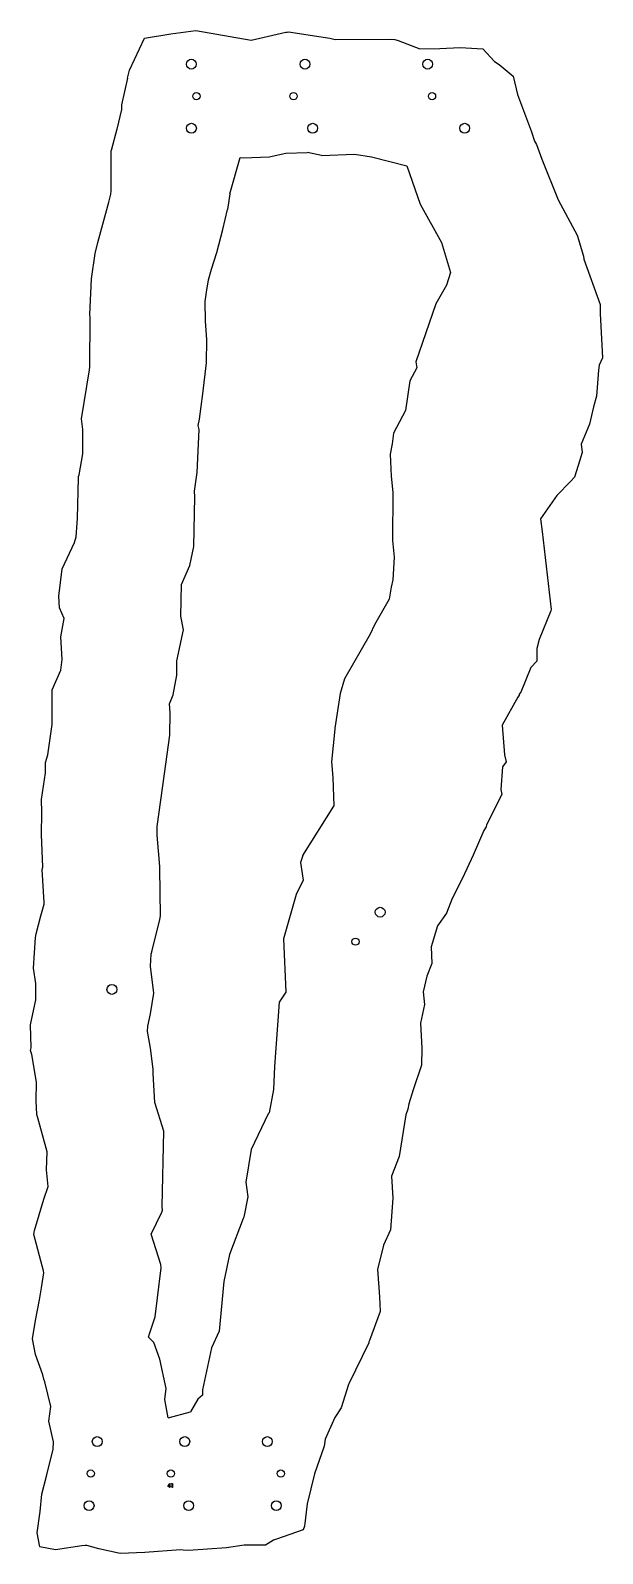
# Model space of a CAD drawing. Header units: millimetres. Extents: x 114 to 828, y 90 to 1992.
import ezdxf

# ---------------------------------------------------------------- set-up
doc = ezdxf.new("R2010")
doc.units = ezdxf.units.MM
doc.linetypes.add('SLD-Durchgehend', pattern=[0])

msp = doc.modelspace()

# ---------------------------------------------------------------- linework, layer by layer
at = {"color": 7, "linetype": 'SLD-Durchgehend', "lineweight": 25}
for p, q in [((237, 1942.6), (255.9, 1982.6)), ((255.9, 1982.6), (288.6, 1988)), ((288.6, 1988), (319.8, 1992.4)), ((319.8, 1992.4), (389, 1980.4)), ((389, 1980.4), (432.5, 1990.1)), ((432.5, 1990.1), (434.1, 1990.1)), ((434.1, 1990.1), (435.6, 1990.5)), ((435.6, 1990.5), (487.4, 1982.9)), ((487.4, 1982.9), (494.1, 1981)), ((494.1, 1981), (563.5, 1981.6)), ((563.5, 1981.6), (568.4, 1981)), ((568.4, 1981), (572.6, 1979.7)), ((572.6, 1979.7), (599.4, 1969.3)), ((599.4, 1969.3), (624.6, 1969.9)), ((624.6, 1969.9), (650, 1971.2)), ((650, 1971.2), (678.4, 1969.4)), ((678.4, 1969.4), (692.9, 1953.8)), ((234.8, 1932.6), (237, 1942.6)), ((692.9, 1953.8), (698.6, 1949.8)), ((698.6, 1949.8), (716, 1935.5)), ((234.8, 1932.6), (227.3, 1899.6)), ((716, 1935.5), (721.5, 1912.6)), ((721.5, 1912.6), (739.1, 1865.9)), ((227.3, 1893.7), (221.3, 1869)), ((227.3, 1899.6), (227.3, 1893.7)), ((221.3, 1869), (214.3, 1842.5)), ((739.1, 1865.9), (742.9, 1854.3)), ((742.9, 1854.3), (745.4, 1849.9)), ((745.4, 1849.9), (752, 1831.5)), ((214.3, 1792.1), (214.3, 1842.5)), ((362.5, 1788.3), (375.4, 1833.9)), ((375.4, 1833.9), (378.9, 1833.5)), ((378.9, 1833.5), (411.7, 1834.6)), ((411.7, 1834.6), (432.3, 1839.3)), ((432.3, 1839.3), (459.2, 1839.9)), ((477, 1836.1), (459.2, 1839.9)), ((477, 1836.1), (518, 1837.9)), ((518, 1837.9), (539.3, 1834.7)), ((539.3, 1834.7), (583.3, 1823.5)), ((752, 1831.5), (772.2, 1780.9)), ((583.3, 1823.5), (599.9, 1775.3)), ((211.4, 1778.1), (213.9, 1788.1)), ((213.9, 1788.1), (214.3, 1792.1)), ((362.5, 1788.3), (359.6, 1768.9)), ((197.6, 1727.4), (211.4, 1778.1)), ((599.9, 1775.3), (626.7, 1727.6)), ((772.2, 1780.9), (796.1, 1736.6)), ((353.6, 1744), (359.6, 1768.9)), ((346.2, 1715.1), (353.6, 1744)), ((796.1, 1736.6), (803.8, 1710.4)), ((189.9, 1682.4), (194.5, 1713.8)), ((194.5, 1713.8), (197.6, 1727.4)), ((339.5, 1694.2), (346.2, 1715.1)), ((626.7, 1727.6), (638, 1690.3)), ((336, 1681.1), (339.5, 1694.2)), ((803.8, 1710.4), (804.2, 1706.6)), ((804.2, 1706.6), (824.8, 1650.3)), ((187.8, 1637.6), (189.9, 1682.4)), ((333.5, 1665.6), (336, 1681.1)), ((632.9, 1674.4), (619.5, 1651.1)), ((638, 1690.3), (632.9, 1674.4)), ((331.7, 1654), (333.5, 1665.6)), ((187.9, 1634.3), (187.8, 1637.6)), ((332.1, 1629.4), (331.7, 1654)), ((619.5, 1651.1), (594.5, 1578.7)), ((824.8, 1650.3), (824.7, 1638.8)), ((824.7, 1638.8), (827.6, 1583.4)), ((187.5, 1572.4), (187.9, 1634.3)), ((333.8, 1606.6), (332.1, 1629.4)), ((333.2, 1577.4), (333.8, 1606.6)), ((827.6, 1583.4), (823.3, 1574.5)), ((177.2, 1507.2), (187.3, 1568.6)), ((187.3, 1568.6), (187.5, 1572.4)), ((328.8, 1538.4), (333.2, 1577.4)), ((595.7, 1571.2), (587, 1555)), ((594.5, 1578.7), (595.7, 1571.2)), ((822.5, 1568.1), (820.1, 1535.6)), ((823.3, 1574.5), (822.5, 1568.1)), ((587, 1555), (581.5, 1517.9)), ((324.4, 1506.9), (328.8, 1538.4)), ((816.5, 1522.2), (811.5, 1500.5)), ((820.1, 1535.6), (816.5, 1522.2)), ((179.1, 1494.1), (177.2, 1507.2)), ((322.9, 1498.9), (324.4, 1506.9)), ((581.5, 1517.9), (566.7, 1489.4)), ((179, 1463.7), (179.1, 1494.1)), ((321.6, 1440.3), (324, 1494)), ((324, 1494), (322.9, 1498.9)), ((566.7, 1489.4), (565.1, 1476.1)), ((811.5, 1500.5), (800.8, 1475.6)), ((565.1, 1476.1), (562.4, 1463.3)), ((802.2, 1465.3), (797.4, 1449)), ((800.8, 1475.6), (802.2, 1465.3)), ((174.3, 1437.5), (179, 1463.7)), ((562.4, 1463.3), (563.8, 1435.7)), ((797.4, 1449), (792.7, 1434.7)), ((172.1, 1382.8), (173.5, 1433.7)), ((173.4, 1435.2), (174.3, 1437.5)), ((173.5, 1433.7), (173.4, 1435.2)), ((318.5, 1417), (321.6, 1440.3)), ((563.8, 1435.7), (566, 1415.2)), ((787.8, 1428.9), (770.5, 1411.5)), ((792.7, 1434.7), (787.8, 1428.9)), ((317.6, 1348.1), (318.6, 1409.8)), ((318.6, 1409.8), (318.5, 1417)), ((566, 1415.2), (565.5, 1355.2)), ((770.5, 1411.5), (750.3, 1382.3)), ((170.7, 1359.9), (172.1, 1382.8)), ((750.3, 1382.3), (752.5, 1366.8)), ((153.3, 1320.2), (168.6, 1353)), ((168.6, 1353), (170.7, 1359.9)), ((565.5, 1355.2), (567.7, 1334.4)), ((752.5, 1366.8), (763.5, 1269.2)), ((312.7, 1324.2), (317.6, 1348.1)), ((567.7, 1334.4), (565.9, 1306.2)), ((149.1, 1285.8), (153.3, 1320.2)), ((302.3, 1300.4), (312.7, 1324.2)), ((301.2, 1260.9), (302.3, 1300.4)), ((564, 1297.2), (561.4, 1282.1)), ((565.9, 1306.2), (564, 1297.2)), ((149.7, 1271.2), (149.1, 1285.8)), ((561.4, 1282.1), (543, 1250.1)), ((155.5, 1258.1), (149.7, 1271.2)), ((151.4, 1234.9), (155.5, 1258.1)), ((304.6, 1244), (301.2, 1260.9)), ((763, 1267.7), (748.7, 1231.9)), ((763.5, 1269.2), (763, 1267.7)), ((296.1, 1205.3), (304.6, 1244)), ((537.6, 1238.4), (505.6, 1182.7)), ((543, 1250.1), (537.6, 1238.4)), ((153.1, 1206.8), (151.4, 1234.9)), ((748.7, 1231.9), (745.7, 1220.5)), ((745.7, 1220.5), (745.7, 1204.7)), ((151.6, 1193.6), (153.1, 1206.8)), ((296.4, 1187.1), (296.1, 1205.3)), ((745.7, 1204.7), (738, 1196.6)), ((140.7, 1169), (151.6, 1193.6)), ((291.8, 1162.6), (296.4, 1187.1)), ((505.6, 1182.7), (500.1, 1164.5)), ((738, 1196.6), (725.5, 1166)), ((140.7, 1132.5), (140.7, 1169)), ((287.2, 1151.4), (291.8, 1162.6)), ((500.1, 1164.5), (493.4, 1121.1)), ((723.4, 1162.2), (722.1, 1159.7)), ((723.5, 1163.6), (723.4, 1162.2)), ((725.5, 1166), (723.5, 1163.6)), ((287.8, 1140), (287.2, 1151.4)), ((722.1, 1159.7), (702.2, 1124.9)), ((135.3, 1087.7), (140.6, 1125.6)), ((140.6, 1125.6), (140.7, 1132.5)), ((287.4, 1112.4), (287.8, 1140)), ((702.2, 1124.9), (705.3, 1087.8)), ((280.7, 1064.2), (287.4, 1112.4)), ((493.6, 1119.9), (489.3, 1079.1)), ((493.4, 1121.1), (493.6, 1119.9)), ((132.2, 1078.3), (135.3, 1087.7)), ((705.3, 1087.8), (707.4, 1078.8)), ((132.2, 1065.1), (132.2, 1078.3)), ((489.3, 1079.1), (491.1, 1059.3)), ((702.9, 1072.6), (700.9, 1044.4)), ((707.4, 1078.8), (702.9, 1072.6)), ((127.2, 1031.9), (132.2, 1065.1)), ((271.9, 998.4), (280.7, 1064.2)), ((491.1, 1059.3), (492.2, 1023.8)), ((127.9, 1015.5), (127.2, 1031.9)), ((702.1, 1038.2), (683, 1000.3)), ((700.9, 1044.4), (702.1, 1038.2)), ((127.4, 988.3), (127.9, 1015.5)), ((453.5, 961.9), (492.2, 1023.8)), ((271.8, 987.3), (271.9, 998.4)), ((679.6, 993.4), (666.1, 962.5)), ((682.6, 997.7), (679.6, 993.4)), ((683, 1000.3), (682.6, 997.7)), ((129.1, 947.3), (127.4, 988.3)), ((275.1, 948.4), (271.8, 987.3)), ((453.5, 961.9), (450.8, 953.2)), ((450.8, 953.2), (454.1, 931.3)), ((666.1, 962.5), (652.9, 933.8)), ((128.2, 944.6), (129.1, 947.3)), ((130.7, 903.4), (128.2, 944.6)), ((275.2, 945.7), (275.1, 948.4)), ((276, 886.6), (275.2, 945.7)), ((652.9, 933.8), (640, 908.1)), ((445.2, 913.1), (429.6, 858.1)), ((454.1, 931.3), (445.2, 913.1)), ((126.7, 886.5), (130.5, 901.3)), ((130.5, 901.3), (130.7, 903.4)), ((640, 908.1), (632.7, 890)), ((120.5, 864.2), (126.7, 886.5)), ((265.5, 843.4), (275.2, 882.1)), ((275.2, 882.1), (276, 886.6)), ((632.7, 890), (621.5, 874.1)), ((117.3, 821.2), (119.8, 859.6)), ((119.8, 859.6), (120.5, 864.2)), ((429.6, 858.1), (432.5, 791.3)), ((621.5, 874.1), (613.6, 847.8)), ((263.2, 824), (264.1, 838.9)), ((264.1, 838.9), (265.5, 843.4)), ((613.6, 847.8), (614.4, 827.1)), ((120.2, 802.3), (117.3, 821.2)), ((267.6, 790), (263.2, 824)), ((614.4, 827.1), (608.2, 811.2)), ((120.3, 781.9), (120.2, 802.3)), ((608.2, 811.2), (603.8, 791.7)), ((113.8, 750.6), (120.3, 781.9)), ((263.6, 764.4), (267.6, 790)), ((432.5, 791.3), (424.1, 778.9)), ((603.8, 791.7), (605.6, 775.9)), ((260, 748.8), (263.6, 764.4)), ((424.1, 778.9), (418.1, 698.6)), ((605.6, 775.9), (600.6, 752.5)), ((114.3, 721.8), (113.8, 750.6)), ((259.7, 742.4), (260, 748.8)), ((260, 740.1), (259.7, 742.4)), ((600.6, 752.5), (601.9, 721.5)), ((263.5, 721.5), (260, 740.1)), ((113.6, 718.4), (114.3, 721.8)), ((115.2, 713.6), (113.6, 718.4)), ((121.2, 678.9), (115.2, 713.6)), ((266.6, 695.2), (263.5, 721.5)), ((601.9, 721.5), (601.7, 700.3)), ((266.7, 691.9), (266.6, 695.2)), ((266.9, 689.6), (266.7, 691.9)), ((268.8, 653.6), (266.9, 689.6)), ((418.1, 698.6), (416.9, 669.7)), ((601.7, 700.3), (591.4, 669.4)), ((120.6, 655.6), (121.2, 678.9)), ((416.9, 669.7), (411.6, 640.8)), ((591.4, 669.4), (585.9, 652)), ((121.5, 638.6), (120.6, 655.6)), ((280.2, 617.9), (268.8, 653.6)), ((585.9, 652), (584.7, 645.4)), ((124.2, 629.7), (121.5, 638.6)), ((134.5, 592), (124.2, 629.7)), ((410.4, 639.5), (389.2, 595)), ((411.6, 640.8), (410.4, 639.5)), ((582.3, 638.2), (573.8, 586)), ((584.7, 645.4), (582.3, 638.2)), ((278.1, 523.5), (280.2, 617.9)), ((133.7, 569.5), (134.5, 592)), ((389.2, 595), (382.2, 554.2)), ((573.8, 586), (564.4, 561.5)), ((135.5, 548.5), (133.7, 569.5)), ((382.2, 554.2), (385.1, 535.8)), ((564.4, 561.5), (566, 534.2)), ((118.8, 493.6), (130.4, 532.6)), ((130.4, 532.6), (135.5, 548.5)), ((385.1, 535.8), (379.7, 510.2)), ((566, 534.2), (563, 494.7)), ((264.3, 489.2), (277.6, 516.5)), ((277.6, 516.5), (278.3, 519.2)), ((278.3, 519.2), (278.1, 523.5)), ((379.1, 508.8), (362.2, 463.9)), ((379.7, 510.2), (379.1, 508.8)), ((563, 494.7), (554.2, 475.5)), ((117.9, 488.7), (118.8, 493.6)), ((130, 443.5), (117.9, 488.7)), ((276.2, 451.1), (264.3, 489.2)), ((362.2, 463.9), (354.9, 429.8)), ((554.2, 475.5), (546.6, 445)), ((127.2, 421.9), (130.4, 440.8)), ((130.4, 440.8), (130, 443.5)), ((272.3, 409.6), (276.6, 446.9)), ((276.6, 446.9), (276.2, 451.1)), ((546.6, 445), (549.3, 411)), ((125, 406.9), (127.2, 421.9)), ((354.9, 429.8), (349.1, 368)), ((119.7, 381.3), (125, 406.9)), ((269.2, 385.9), (272.3, 409.6)), ((549.3, 411), (549.9, 392.5)), ((116.3, 358.4), (119.7, 381.3)), ((262.3, 364.6), (269.2, 385.9)), ((549.9, 392.5), (536.9, 356.4)), ((261.1, 360.4), (262.3, 364.6)), ((349.1, 368), (339.6, 347)), ((119.9, 338.7), (116.3, 358.4)), ((264.6, 356.7), (261.1, 360.4)), ((267.4, 353.8), (264.6, 356.7)), ((275, 333), (267.4, 353.8)), ((339.6, 347), (328.2, 294.5)), ((535.9, 353.5), (510.9, 302.1)), ((536.1, 354.5), (535.9, 353.5)), ((536.9, 356.4), (536.1, 354.5)), ((129.1, 313.3), (119.9, 338.7)), ((283.1, 296.2), (275, 333)), ((130.3, 308.2), (129.1, 313.3)), ((131.6, 304.6), (130.3, 308.2)), ((138.8, 273.9), (131.6, 304.6)), ((281.5, 282.5), (283.1, 296.2)), ((328.2, 288.1), (322.6, 283.2)), ((328.2, 294.5), (328.2, 288.1)), ((510.6, 301.3), (501.3, 272.2)), ((510.9, 302.1), (510.6, 301.3)), ((136.6, 255.7), (138.8, 273.9)), ((285.4, 259.9), (281.5, 282.5)), ((285.4, 259.9), (313.2, 267.2)), ((322.6, 283.2), (313.2, 267.2)), ((501.3, 272.2), (493.6, 260.3)), ((142.4, 229.9), (136.6, 255.7)), ((493.6, 260.3), (481.4, 233.1)), ((142.5, 225.9), (142.4, 229.9)), ((481.4, 233.1), (480.1, 224.4)), ((134.1, 188.6), (141.9, 220.5)), ((141.9, 220.5), (142.1, 224.1)), ((142.1, 224.1), (142.5, 225.9)), ((480.1, 224.4), (468.3, 189.7)), ((127.7, 164.3), (134.1, 188.6)), ((468.3, 189.7), (459, 152.2)), ((125.8, 142.9), (127.7, 164.3)), ((459, 152.2), (455.7, 124.4)), ((122.1, 116.3), (125.8, 142.9)), ((125.4, 98.7), (122.1, 116.3)), ((453.9, 119.7), (420.6, 108.1)), ((455.7, 124.4), (453.9, 119.7)), ((144.7, 94.7), (125.4, 98.7)), ((177.5, 99.8), (144.7, 94.7)), ((182, 100.3), (177.5, 99.8)), ((183.8, 100.1), (182, 100.3)), ((199, 96.2), (183.8, 100.1)), ((225.6, 90.2), (199, 96.2)), ((358.4, 97.3), (310.7, 94)), ((380.2, 100.7), (358.4, 97.3)), ((407, 100.5), (380.2, 100.7)), ((417.1, 107), (407, 100.5)), ((420.6, 108.1), (417.1, 107)), ((256.5, 91.6), (225.6, 90.2)), ((300.9, 94.7), (256.5, 91.6)), ((304, 94.4), (300.9, 94.7)), ((310.7, 94), (304, 94.4))]:
    msp.add_line(p, q, dxfattribs=at)
at = {"color": 2, "linetype": 'SLD-Durchgehend', "lineweight": 25, "true_color": 0xffff00}
for p, q in [((284.9, 173.9), (287.6, 177.9)), ((287.3, 173.9), (284.9, 173.9)), ((287.3, 176.6), (285.8, 174.4)), ((285.8, 174.4), (287.3, 174.4)), ((287.3, 174.4), (287.3, 176.6)), ((287.3, 172.7), (287.3, 173.9)), ((287.7, 172.7), (287.3, 172.7)), ((287.6, 177.9), (287.7, 177.9)), ((287.7, 177.9), (287.7, 174.4)), ((287.7, 174.4), (288.3, 174.4)), ((287.7, 173.9), (287.7, 172.7)), ((288.3, 173.9), (287.7, 173.9)), ((288.3, 174.4), (288.3, 173.9)), ((289.5, 177.2), (289.8, 177.7)), ((290.3, 177.2), (289.5, 177.2)), ((289.8, 177.7), (290.7, 177.7)), ((290.3, 172.7), (290.3, 177.2)), ((290.7, 172.7), (290.3, 172.7)), ((290.7, 177.7), (290.7, 172.7))]:
    msp.add_line(p, q, dxfattribs=at)
at = {"color": 7, "linetype": 'SLD-Durchgehend', "lineweight": 25}
for centre, radius in [((314.4, 1950.3), 6.12), ((456.2, 1950.3), 6.12), ((609.3, 1950.3), 6.12), ((320.7, 1910.3), 4.5), ((441.9, 1910.3), 4.5), ((614.8, 1910.3), 4.5), ((314.5, 1870.3), 6.12), ((465.9, 1870.3), 6.12), ((655.6, 1870.3), 6.12), ((550.1, 891.2), 6.12), ((519.3, 854.4), 4.5), ((215.2, 794.7), 6.12), ((196.9, 230.1), 6.13), ((306.2, 230.1), 6.12), ((409.3, 230.1), 6.12), ((188.8, 190.1), 4.5), ((288.8, 190.1), 4.5), ((426.1, 190.1), 4.5), ((186.8, 150.1), 6.12), ((311, 150.1), 6.12), ((420.4, 150.1), 6.12)]:
    msp.add_circle(centre, radius, dxfattribs=at)

doc.saveas('drawing.dxf')
